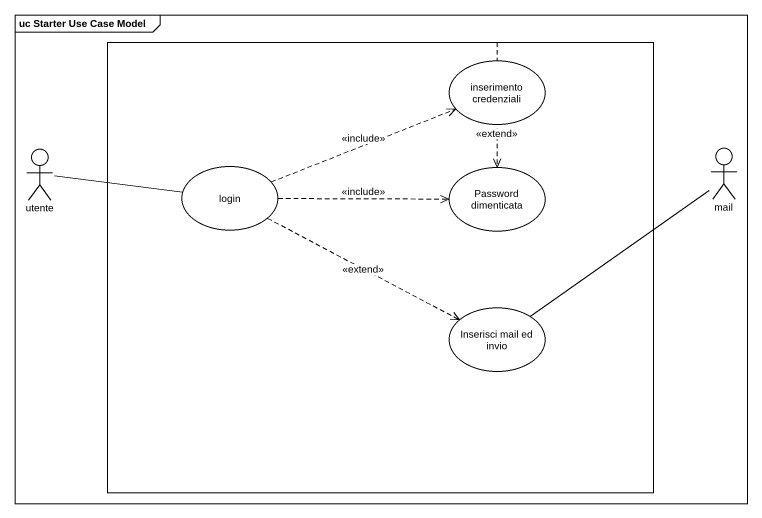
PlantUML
@startuml
mainframe uc Starter Use Case Model
rectangle " " as rectangle1 {
  usecase "inserimento credenziali" as inserimento_credenziali
  usecase login
  usecase "Password dimenticata" as Password_dimenticata
  usecase "Inserisci mail ed invio" as Inserisci_mail_ed_invio
}
actor utente
actor mail
rectangle1 .right.> Password_dimenticata : <<extend>>
utente -right- login
login .right.> inserimento_credenziali : <<include>>
login .right.> Password_dimenticata : <<include>>
login .right.> Inserisci_mail_ed_invio : <<extend>>
Inserisci_mail_ed_invio -up- mail
@enduml
